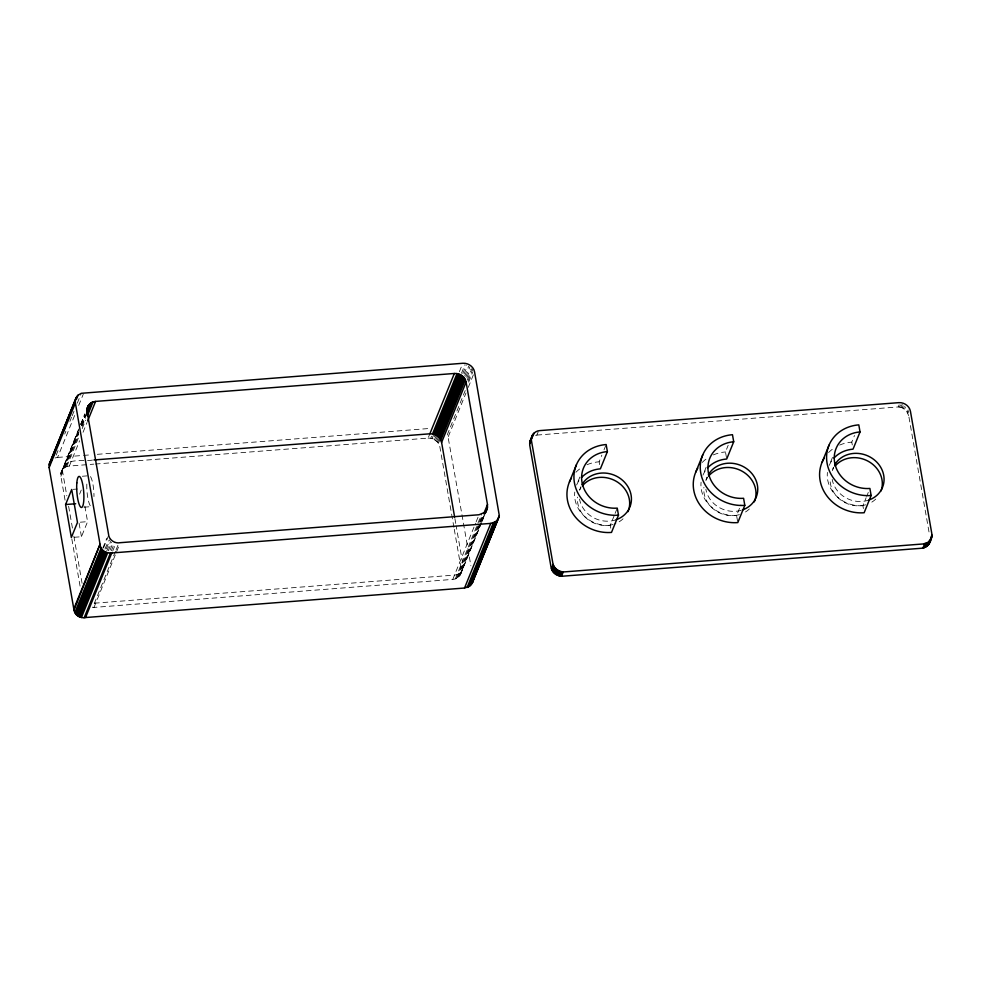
<?xml version="1.0" encoding="UTF-8"?>
<svg xmlns="http://www.w3.org/2000/svg" width="981" height="981" viewBox="0 0 981 981"><rect width="100%" height="100%" fill="white"/><g stroke="black" fill="none" stroke-linecap="round" stroke-linejoin="round"><path stroke-width="0.74" stroke-dasharray="4.91 3.68" d="M65.053 500.151L60.883 476.263C59.816 471.113 64.255 466.233 69.344 466.049L93.771 464.148M115.488 551.297L92.655 607.521L452.768 579.391C457.869 579.219 462.296 574.339 461.229 569.188L454.191 528.869M56.175 455.135L58.455 449.519M64.734 434.056L65.874 431.248M69.872 421.413L71.576 417.195M72.153 415.797L74.433 410.168M77.291 403.142L81.276 393.307M55.034 457.943L57.597 457.428L75.279 413.859M78.701 405.435L83.275 394.19M61.018 472.597L78.725 429.004M80.81 423.964L84.807 413.823M60.797 473.798L78.505 430.205M80.785 424.589L84.771 414.767M62.674 469.372L78.676 429.985M80.945 424.368L84.366 415.956M63.532 468.477L78.382 431.898M81.227 424.883L85.224 415.061M60.883 476.263L78.578 432.67M81.435 425.656L86.561 413.026M64.513 467.704L78.222 433.933M81.644 425.521L85.629 415.699M65.604 467.066L78.75 434.706M82.159 426.281L85.58 417.869M66.782 466.576L79.363 435.613M82.208 428.599L85.629 420.175M69.344 466.049L79.633 440.702M83.054 432.278L87.039 422.455M79.596 494.166L81.264 490.046M74.237 537.281L81.448 536.73L87.579 521.647L84.697 505.154M102.821 548.085L106.806 538.262M103.52 547.974L108.646 535.344M104.992 549.066L108.413 540.641M106.304 548.808L110.289 538.986M106.647 551.248L110.632 541.426M108.29 550.746L111.699 542.334M110.044 550.096L112.901 543.082M111.344 550.684L114.752 542.26M112.692 551.089L115.55 544.063M116.052 549.9L118.897 542.885M94.017 607.325L119.694 544.099M95.292 464.038L428.096 438.115L429.85 433.81M428.096 438.115L430.769 438.237L432.523 433.933M430.769 438.237L432.094 438.532L433.835 434.227M459.378 371.701L461.659 366.085M453.933 527.386L439.844 446.747L437.673 442.149L433.369 438.985L435.123 434.681M434.595 439.586L436.337 435.282M461.487 373.234L464.908 364.797M435.723 440.322L437.477 436.018M462.799 373.528L466.233 365.091M436.753 441.18L438.507 436.876M464.087 373.982L466.931 366.955M437.673 442.149L439.427 437.833M464.736 375.981L468.722 366.146M438.446 443.204L439.758 439.979M465.865 376.716L469.862 366.882M466.907 377.575L470.328 369.15M467.25 379.954L471.812 368.709M468.023 381.008L473.161 368.365M465.227 390.573L447.544 434.129L461.695 513.198M468.648 382.136L472.646 372.302M448.305 436.545L466 392.989M468.28 387.36L474.559 371.909M452.768 579.391L475.601 523.18M476.165 521.769L479.022 514.755M455.331 578.864L481.573 514.228M456.508 578.373L478.777 523.56M479.341 522.15L481.622 516.546M457.6 577.735L483.854 513.1M458.581 576.963L480.273 523.56M480.837 522.15L483.118 516.533M459.439 576.08L484.54 514.252M460.15 575.087L485.252 513.247M460.702 574.008L481.254 523.4M481.818 521.99L484.675 514.976M535.626 435.429L536.877 435.086L538.63 430.782M579.832 477.06L576.607 485.019A31.159 27.86 22.1 0 1 580.396 478.789M579.599 490.059L580.911 486.834A26.487 23.679 22.1 0 0 579.759 490.365M599.649 464.614L599.158 461.781L601.844 455.147M604.002 449.85L605.62 445.877M610.758 528.183L610.256 525.35L614.572 514.743M615.099 513.419L616.718 509.446M706.148 467.226L702.923 475.184A31.159 27.86 22.1 0 1 706.725 468.955M705.915 480.224L707.227 476.999A26.487 23.679 22.1 0 0 706.087 480.531M726.467 457.6L725.474 451.947L728.172 445.313M737.565 521.169L736.584 515.515L740.888 504.908M832.477 457.391L829.252 465.35A31.159 27.86 22.1 0 1 833.041 459.12M852.293 444.933L851.802 442.112L854.488 435.478M536.877 435.086L898.265 406.943L899.148 404.797M898.265 406.943L899.614 407.09L900.484 404.932M899.614 407.09L900.926 407.385L902.238 404.147M908.688 415.601L906.505 411.002L902.213 407.838L903.084 405.68M863.403 508.514L862.9 505.681L866.137 497.723M866.677 496.398L868.283 492.425M903.427 408.439L904.298 406.281M904.568 409.175L905.438 407.017M907.29 412.057L908.161 409.899M907.916 413.185L908.798 411.039M94.409 603.205L454.522 575.087C459.611 574.903 464.05 570.022 462.983 564.884L456.202 526.061M57.597 457.428L82.036 455.515M83.569 455.405L91.208 454.804M97.327 454.326L428.918 428.513M92.459 460.077C84.219 461.769 61.595 456.913 62.637 471.947L66.806 495.846M82.343 476.251L88.118 475.797M73.158 489.347L77.487 489.016M83.986 507.189L91.208 506.625A15.586 3.409 85.5 0 0 92.091 506.478M80.356 522.199L87.579 521.647M900.926 407.385L902.213 407.838M432.094 438.532L433.369 438.985M908.946 417.097L929.547 535.05M461.953 514.694L470.88 565.792M454.902 518.593L455.944 524.565M79.093 523.241L81.448 536.73M68.633 506.294L72.545 528.685M73.845 536.153L82.196 583.94M71.834 538.974L80.184 586.748M90.277 505.718A15.586 3.409 85.5 0 1 86.941 482.149M90.497 476.594A15.586 3.409 85.5 0 1 93.98 496.57M862.9 505.681A31.159 27.86 22.1 0 1 827.412 472.401M828.565 452.584A38.958 34.825 22.1 0 1 833.678 448.317M839.638 445.067A38.958 34.825 22.1 0 1 851.802 442.112M575.921 472.266A38.958 34.825 22.1 0 1 581.034 467.986M586.994 464.736A38.958 34.825 22.1 0 1 599.158 461.781M736.584 515.515A31.159 27.86 22.1 0 1 701.084 482.235M610.256 525.35A31.159 27.86 22.1 0 1 574.768 492.07M616.043 519.783A26.487 23.679 22.1 0 1 579.55 499.108M741.109 510.341A26.487 23.679 22.1 0 1 705.879 489.274M868.688 500.102A26.487 23.679 22.1 0 1 832.195 479.439M832.403 470.696A26.487 23.679 22.1 0 1 833.556 467.152L832.244 470.39A26.487 23.679 22.1 0 1 833.556 468.182M702.249 462.431A38.958 34.825 22.1 0 1 707.35 458.152M713.322 454.902A38.958 34.825 22.1 0 1 725.474 451.947M875.702 499.133A26.487 23.679 22.1 0 1 869.362 503.437M865.683 504.81A26.487 23.679 22.1 0 1 830.134 478.703M749.374 508.967A26.487 23.679 22.1 0 1 743.046 513.284M739.367 514.645A26.487 23.679 22.1 0 1 703.917 487.299M706.001 480.187A26.487 23.679 22.1 0 1 707.227 478.017M623.058 518.814A26.487 23.679 22.1 0 1 614.29 524.087M613.039 524.479A26.487 23.679 22.1 0 1 577.601 497.134M579.673 490.022A26.487 23.679 22.1 0 1 580.911 487.851"/><path stroke-width="1.47" d="M931.68 537.392L928.198 542.285L923.366 543.94L564.602 571.874C559.305 572.328 553.799 568.588 552.855 563.241L531.469 440.8C530.402 435.674 534.853 430.757 539.93 430.598L898.682 402.664C903.992 402.198 909.497 405.95 910.442 411.297L931.827 533.725C932.293 539.918 928.553 547.864 921.613 548.244L562.861 576.178C557.551 576.632 552.058 572.892 551.101 567.545L529.715 445.104L529.863 441.45L532.364 437.33M49.05 465.166L75.905 398.176L78.026 395.208L81.276 393.307L462.811 363.277C468.121 362.835 473.59 366.538 474.559 371.909L499.317 515.65L472.45 582.64L469.359 586.368L464.528 588.024L85.555 617.54C80.111 618.766 73.98 614.646 73.808 608.907L49.136 467.63L49.663 462.811L51.785 459.844M473.063 580.286L472.45 582.64M487.336 508.219L487.483 504.553L466.098 382.112C465.129 376.753 459.66 373.038 454.35 373.479L95.586 401.413C90.497 401.597 86.07 406.477 87.125 411.615L108.511 534.056C108.695 539.808 114.826 543.915 120.258 542.689L479.022 514.755L484.835 512.327L487.336 508.219L485.252 513.247M930.147 540.506L929.547 542.849M499.096 516.84L471.898 583.72M49.271 463.964L76.469 397.097M50.926 460.739L77.18 396.103M52.925 457.036L54.629 452.817M56.91 447.201L58.627 442.983M63.765 430.34L65.469 426.122M76.31 399.426L78.026 395.208M49.136 467.63L75.378 402.995L75.292 400.53M87.076 408.525L88.216 405.729M86.647 410.34L88.928 404.736M86.929 410.855L89.774 403.841M86.769 412.891L90.755 403.068M86.72 415.061L91.846 402.431M87.334 415.969L93.036 401.94M87.616 421.057L95.586 401.413M65.592 504.541L71.711 489.47L77.474 522.432L71.343 537.514L65.592 504.541L75.696 503.756M73.808 608.907L100.05 544.259L75.378 402.995M73.943 610.194L100.05 544.259M74.838 612.684L101.092 548.048L100.185 545.559M75.586 613.824L101.828 549.188L101.092 548.048M76.493 614.866L102.747 550.231L101.828 549.188M77.56 615.774L103.814 551.126L102.747 550.231M78.762 616.522L105.004 551.886L103.814 551.126M80.05 617.11L106.304 552.475L110.436 553.088L490.77 523.388L495.601 521.733L498.14 519.084M81.411 617.515L107.652 552.867M84.194 617.723L110.436 553.088M85.555 617.54L111.809 552.892M93.992 459.966L429.85 433.81L454.35 373.479M429.85 433.81L432.523 433.933L457.011 373.602M432.523 433.933L433.835 434.227L458.335 373.896M454.632 517.097L441.597 442.443L439.427 437.833L435.123 434.681L459.623 374.35M436.337 435.282L460.837 374.95M437.477 436.018L461.977 375.686M438.507 436.876L463.007 376.545M439.427 437.833L463.915 377.513M440.199 438.899L464.7 378.568M440.825 440.028L465.325 379.696M441.597 442.443L466.098 382.112M484.062 512.965L487.483 504.553M484.54 514.252L487.557 507.018M485.803 512.168L486.944 509.36M464.528 588.024L490.77 523.388M467.079 587.496L493.333 522.861M468.268 587.006L494.51 522.37M469.359 586.368L495.601 521.733M470.34 585.596L496.582 520.96M471.187 584.713L499.317 515.65M529.863 441.45L532.56 434.902M529.642 442.639L531.395 438.335M531.518 438.225L533.272 433.909M529.593 443.878L531.346 439.562M532.806 436.251L534.118 433.026M569.421 482.002L576.423 464.761M551.408 568.772L553.161 564.455M551.874 569.961L553.627 565.645M552.499 571.089L554.253 566.785M553.284 572.156L555.038 567.84M554.191 573.125L555.945 568.808M555.234 573.983L556.975 569.667M556.362 574.707L558.115 570.402M571.506 477.943A38.958 34.825 22.1 0 0 574.069 515.368A38.958 34.825 22.1 0 0 611.494 532.425L618.496 515.184A38.958 34.825 22.1 0 1 574.425 482.811A38.958 34.825 22.1 0 1 606.16 444.54L607.386 451.603L600.384 468.844A31.159 27.86 22.1 0 0 581.365 477.686M557.588 575.307L559.329 571.003M558.863 575.761L560.617 571.457M560.188 576.068L561.929 571.751M561.524 576.203L563.278 571.886M695.737 472.155L702.739 454.926M697.822 468.109A38.958 34.825 22.1 0 0 700.385 505.534A38.958 34.825 22.1 0 0 737.81 522.579L744.812 505.35A38.958 34.825 22.1 0 1 700.753 472.977A38.958 34.825 22.1 0 1 732.476 434.706L733.714 441.769L726.713 459.01A31.159 27.86 22.1 0 0 707.693 467.851M822.066 462.321L829.068 445.092M824.15 458.274A38.958 34.825 22.1 0 0 826.713 495.699A38.958 34.825 22.1 0 0 864.138 512.744L871.14 495.515A38.958 34.825 22.1 0 1 827.069 463.142A38.958 34.825 22.1 0 1 858.804 424.871L860.03 431.934L853.029 449.175A31.159 27.86 22.1 0 0 834.009 458.017M922.913 548.06L924.666 543.756M924.176 547.717L925.917 543.413M925.353 547.226L927.106 542.922M926.444 546.589L928.198 542.285M927.425 545.816L929.179 541.512M930.638 538.201L931.95 534.964M928.271 544.933L930.025 540.617M930.589 539.427L931.901 536.19M928.982 543.94L930.736 539.624M433.835 434.227L435.123 434.681M105.004 551.886L106.304 552.475M871.14 495.515L869.902 488.452A31.159 27.86 22.1 0 1 834.647 462.554A31.159 27.86 22.1 0 1 860.03 431.934M744.812 505.35L743.586 498.287A31.159 27.86 22.1 0 1 708.331 472.388A31.159 27.86 22.1 0 1 733.714 441.769M618.496 515.184L617.257 508.121A31.159 27.86 22.1 0 1 582.003 482.223A31.159 27.86 22.1 0 1 607.386 451.603M582.015 484.614A26.487 23.679 22.1 0 1 624.186 481.843A26.487 23.679 22.1 0 1 616.043 519.783M708.331 474.779A26.487 23.679 22.1 0 1 750.502 472.008A26.487 23.679 22.1 0 1 742.372 509.948M834.659 464.933A26.487 23.679 22.1 0 1 876.83 462.174A26.487 23.679 22.1 0 1 868.688 500.102M708.711 476.006A26.487 23.679 22.1 0 1 742.261 471.297A26.487 23.679 22.1 0 1 754.315 501.843M835.027 466.171A26.487 23.679 22.1 0 1 867.977 461.131A26.487 23.679 22.1 0 1 881.085 490.856M582.383 485.853A26.487 23.679 22.1 0 1 615.933 481.131A26.487 23.679 22.1 0 1 627.987 511.677M76.825 482.934A15.586 3.409 85.5 0 0 81.104 507.41A15.586 3.409 85.5 0 0 82.907 485.472A15.586 3.409 85.5 0 0 76.825 482.934"/></g></svg>
